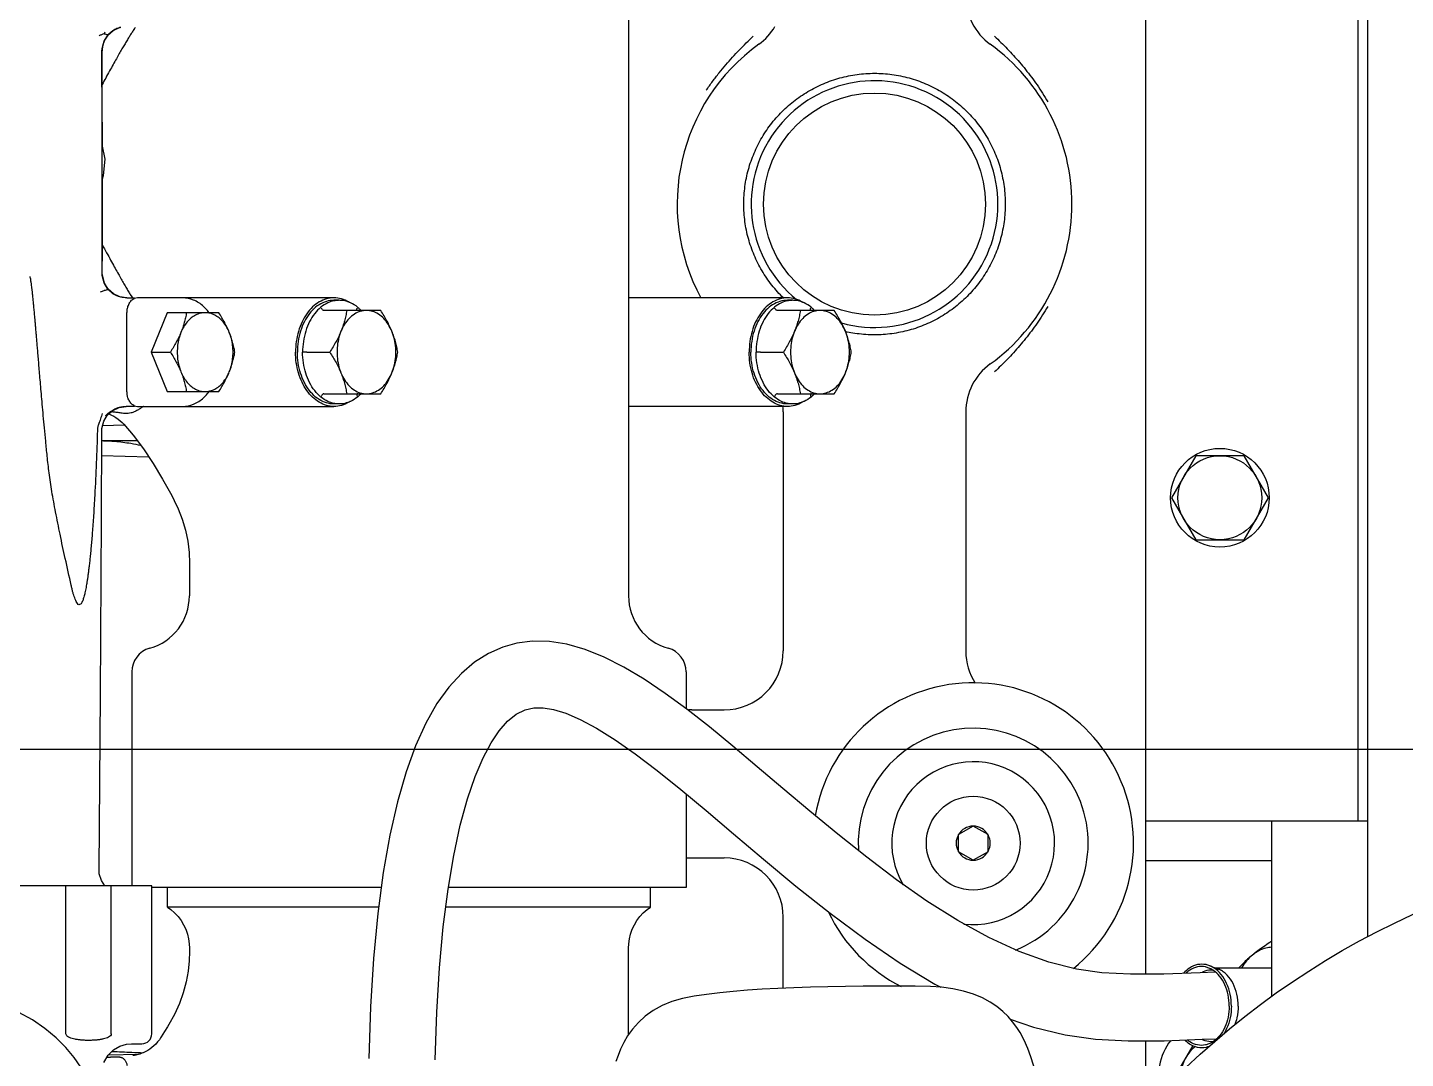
# Model space of a CAD drawing. Header units: millimetres. Extents: x 156850 to 204135, y 56350 to 74150.
# Drawn here: x 158248.3 to 158527.6, y 61619.4 to 61828.3 of the extents above; entities that cross this region are included whole.
import ezdxf

# ---------------------------------------------------------------- set-up
doc = ezdxf.new("R2010")
doc.units = ezdxf.units.MM
doc.header["$LTSCALE"] = 150
doc.layers.add('-----33 Equipment', color=5, linetype='Continuous')

# ---------------------------------------------------------------- blocks, each defined once
blk = doc.blocks.new('X-2F-PLAN$0$A$C73FA2420')
at = {"color": 0, "linetype": 'Continuous'}
for p, q in [((1900.08, 1164.77), (1900.08, 1239.57)), ((1870.08, 1182.17), (1900.08, 1182.17)), ((1865.37, 1171.27), (1865.37, 1173.13)), ((1865.92, 1167.47), (1865.76, 1173.61)), ((1870.08, 1172.97), (1900.08, 1172.97)), ((1986.98, 1165.36), (1987.22, 1174.94)), ((1990.23, 1167.67), (1990.23, 1174.93)), ((1993.43, 1170.27), (1993.32, 1174.75)), ((2023.75, 1174.77), (2024.25, 1174.79)), ((2023.79, 1174.82), (2024.24, 1174.84)), ((2024.24, 1174.79), (2024.25, 1174.79)), ((2024.25, 1174.79), (2024.6, 1174.79)), ((2024.6, 1174.79), (2025.04, 1174.79)), ((2043.18, 1174.84), (2044.04, 1174.53)), ((2044.04, 1174.53), (2047.36, 1174.21)), ((2047.36, 1174.21), (2050.31, 1174.84)), ((2049.42, 1174.78), (2049.41, 1174.78)), ((2049.44, 1174.78), (2049.86, 1174.78)), ((2069.22, 1174.82), (2069.74, 1174.8)), ((2069.23, 1174.86), (2069.74, 1174.83)), ((2069.74, 1174.8), (2071.24, 1174.4)), ((2071.24, 1174.4), (2072.48, 1173.63)), ((2072.48, 1173.63), (2073.41, 1172.57)), ((1997.02, 1171.38), (1997.23, 1169.93)), ((2019.24, 1169.86), (2019.45, 1171.26)), ((2019.45, 1171.26), (2020.06, 1172.54)), ((2019.65, 1171.83), (2019.77, 1172.09)), ((2073.41, 1172.57), (2074.01, 1171.29)), ((1868.08, 1168.9), (1868.08, 1166.77)), ((1943.42, 1168.84), (1900.08, 1168.84)), ((1997.23, 1168.27), (1997.23, 1169.96)), ((1997.23, 1167.67), (1997.23, 1127.84)), ((2000.23, 1169.79), (2016.23, 1169.79)), ((2019.23, 1169.85), (2019.23, 1168.25)), ((2019.23, 1127.84), (2019.23, 1167.67)), ((1870.08, 1164.77), (1900.08, 1164.77)), ((1899.73, 1118.26), (1899.73, 1164.77)), ((2008.23, 1164.9), (2000.23, 1161.64)), ((2008.23, 1164.9), (2008.23, 1160.99)), ((2016.23, 1161.64), (2008.23, 1164.9)), ((1895.79, 1118.79), (1895.79, 1161.59)), ((1895.79, 1161.59), (1899.73, 1161.59)), ((1978.14, 1160.21), (1978.14, 1160.21)), ((2000.23, 1161.64), (2000.23, 1151.19)), ((2016.23, 1151.19), (2016.23, 1161.64)), ((1887.48, 1157.13), (1886.78, 1157.13)), ((1965.47, 1157.14), (1958.83, 1157.14)), ((1967.62, 1157.22), (1965.47, 1157.14)), ((2008.23, 1133.31), (2008.23, 1128.68)), ((1999.8, 1129.87), (1999.8, 1118.35)), ((2016.67, 1118.35), (2016.67, 1129.87)), ((1997.73, 1126.78), (1997.73, 1127.84)), ((2018.73, 1126.78), (2018.73, 1127.84)), ((1895.79, 1063.69), (1895.79, 1105.17)), ((1899.73, 1056.44), (1899.73, 1104.66)), ((1948.46, 1093.62), (1948.46, 1093.62)), ((1935.75, 1089.08), (1935.75, 1089.08)), ((1869.95, 1068.14), (1887.48, 1068.14)), ((2128.73, 1068.14), (1958.83, 1068.14)), ((1997.23, 1035.91), (1997.23, 1068.14)), ((2019.23, 1035.91), (2019.23, 1068.14)), ((1895.79, 1063.69), (1899.73, 1063.69)), ((1918.67, 1056.44), (1899.73, 1056.44)), ((1943.42, 1056.44), (1935.94, 1056.44)), ((1905.73, 1055.28), (1905.73, 1048.78)), ((1935.73, 1055.28), (1935.73, 1048.78)), ((2008.23, 1041.38), (2008.23, 1036.76)), ((1879.35, 1036.78), (1893.73, 1036.78)), ((1996.12, 1036.78), (1947.73, 1036.78)), ((1999.8, 1037.94), (1999.8, 1026.43)), ((2016.67, 1026.43), (2016.67, 1037.94)), ((1997.73, 1034.85), (1997.73, 1035.91)), ((2018.73, 1034.85), (2018.73, 1035.91)), ((1905.27, 998.28), (1907, 1001.28)), ((1907, 1001.28), (1910.47, 1001.28)), ((1912.2, 998.28), (1910.47, 1001.28)), ((1907, 995.28), (1905.27, 998.28)), ((1910.47, 995.28), (1912.2, 998.28)), ((1996.12, 999.78), (1947.62, 999.78)), ((1907, 995.28), (1910.47, 995.28)), ((1870.35, 988.78), (1870.35, 988.78)), ((1854.98, 963.28), (1868.68, 963.28)), ((1882.18, 963.28), (2273.39, 963.28)), ((1905.23, 963.28), (1905.23, 937.78)), ((1913.23, 963.28), (1913.23, 918.28)), ((1868.7, 959.55), (1868.99, 951.78)), ((1978.73, 958.09), (1970.23, 953.19)), ((1987.23, 953.19), (1978.73, 958.09)), ((1867.75, 953.75), (1861.23, 957.52)), ((1970.23, 953.19), (1970.23, 943.37)), ((1987.23, 943.37), (1987.23, 953.19)), ((1868.99, 951.78), (1869.06, 949.04)), ((1882.56, 949.21), (1882.48, 952.29)), ((1883.89, 950.34), (1883.2, 948.58)), ((1883.48, 949.3), (1883.48, 938.55)), ((1970.23, 943.37), (1978.73, 938.46)), ((1978.73, 938.46), (1987.23, 943.37)), ((1877.65, 937.78), (1913.23, 937.78)), ((1913.23, 920.28), (2168.73, 920.28)), ((1889.73, 918.28), (2164.73, 918.28))]:
    blk.add_line(p, q, dxfattribs=at)
for points in [[(1862.26, 1178.46), (1863.33, 1179.13), (1865.29, 1180.53), (1867.3, 1182.2), (1869.28, 1184.17), (1871.18, 1186.44), (1872.92, 1188.96), (1874.43, 1191.69), (1875.68, 1194.56), (1876.63, 1197.52), (1877.29, 1200.53), (1877.66, 1203.56), (1877.74, 1206.58), (1877.53, 1209.63), (1877.04, 1212.69), (1876.25, 1215.7), (1875.19, 1218.6), (1873.9, 1221.34), (1872.4, 1223.89), (1870.75, 1226.23), (1869.01, 1228.32), (1867.24, 1230.14), (1865.62, 1231.6)], [(1864.26, 1174.47), (1865.74, 1173.63), (1866.84, 1172.53)], [(1900.08, 1174.28), (1901.15, 1174.97), (1902.51, 1175.4), (1903.34, 1175.46)], [(1903.34, 1175.46), (1938.78, 1175.18), (1974.42, 1174.98), (1992.26, 1174.92)], [(1992.26, 1174.92), (1992.77, 1174.89), (1994.27, 1174.49), (1995.5, 1173.71)], [(1995.71, 1173.47), (1995.65, 1173.32), (1995.46, 1172.9), (1995.24, 1172.47), (1994.98, 1172.04), (1994.67, 1171.6), (1994.33, 1171.17), (1993.94, 1170.75), (1993.62, 1170.44)], [(1995.5, 1173.71), (1996.42, 1172.65), (1997.02, 1171.38)], [(2019.78, 1172.11), (2020.08, 1172.63), (2021.02, 1173.68), (2022.29, 1174.45), (2023.79, 1174.82)], [(2020.06, 1172.54), (2020.99, 1173.6), (2022.24, 1174.38), (2023.75, 1174.77)], [(2024.24, 1174.84), (2032.21, 1174.83), (2054.48, 1174.84), (2069.23, 1174.86)], [(2025.04, 1174.79), (2025.27, 1174.79), (2025.49, 1174.79), (2025.93, 1174.79)], [(2025.93, 1174.79), (2026.15, 1174.79), (2026.59, 1174.79)], [(2026.59, 1174.79), (2026.82, 1174.78), (2027.26, 1174.78)], [(2027.26, 1174.78), (2027.48, 1174.78), (2027.71, 1174.78), (2028.15, 1174.78)], [(2028.15, 1174.78), (2028.38, 1174.78), (2028.83, 1174.78)], [(2028.83, 1174.78), (2029.05, 1174.78), (2029.27, 1174.78), (2029.72, 1174.78)], [(2029.72, 1174.78), (2029.95, 1174.78), (2030.4, 1174.78)], [(2030.4, 1174.78), (2030.63, 1174.78), (2030.85, 1174.78), (2031.3, 1174.77)], [(2031.3, 1174.77), (2031.53, 1174.77), (2031.98, 1174.77)], [(2031.98, 1174.77), (2032.21, 1174.77), (2032.44, 1174.77), (2032.9, 1174.77)], [(2032.9, 1174.77), (2033.12, 1174.77), (2033.58, 1174.77)], [(2033.58, 1174.77), (2033.81, 1174.77), (2034.04, 1174.77), (2034.5, 1174.77)], [(2034.5, 1174.77), (2034.73, 1174.77), (2034.96, 1174.77), (2035.42, 1174.77)], [(2035.42, 1174.77), (2035.65, 1174.77), (2035.88, 1174.77), (2036.34, 1174.77)], [(2036.34, 1174.77), (2036.57, 1174.77), (2037.03, 1174.77)], [(2037.03, 1174.77), (2037.27, 1174.77), (2037.5, 1174.77), (2037.96, 1174.77)], [(2037.96, 1174.77), (2038.2, 1174.77), (2038.43, 1174.77), (2038.89, 1174.77)], [(2038.89, 1174.77), (2039.13, 1174.77), (2039.36, 1174.77), (2039.83, 1174.77)], [(2039.83, 1174.77), (2040.06, 1174.77), (2040.3, 1174.77), (2040.53, 1174.77), (2041, 1174.77)], [(2041, 1174.77), (2041.24, 1174.77), (2041.48, 1174.77), (2041.95, 1174.77)], [(2041.95, 1174.77), (2042.18, 1174.77), (2042.42, 1174.77), (2042.89, 1174.77)], [(2042.89, 1174.77), (2043.13, 1174.77), (2043.37, 1174.77), (2043.61, 1174.77), (2044.09, 1174.77)], [(2049.86, 1174.78), (2050.1, 1174.78), (2050.34, 1174.78), (2050.59, 1174.78), (2050.83, 1174.78), (2051.32, 1174.78)], [(2051.32, 1174.78), (2051.56, 1174.78), (2051.81, 1174.78), (2052.05, 1174.78), (2052.3, 1174.78), (2052.79, 1174.78)], [(2052.79, 1174.78), (2053.04, 1174.78), (2053.28, 1174.78), (2053.53, 1174.78), (2053.77, 1174.78), (2054.27, 1174.78)], [(2054.27, 1174.78), (2054.51, 1174.78), (2054.76, 1174.78), (2055.01, 1174.79), (2055.26, 1174.79), (2055.51, 1174.79), (2056.01, 1174.79)], [(2056.01, 1174.79), (2056.26, 1174.79), (2056.51, 1174.79), (2056.76, 1174.79), (2057.02, 1174.79), (2057.27, 1174.79), (2057.53, 1174.79), (2058.05, 1174.79)], [(2058.05, 1174.79), (2058.31, 1174.79), (2058.57, 1174.79), (2058.84, 1174.79), (2059.1, 1174.79), (2059.37, 1174.8), (2059.64, 1174.8), (2060.18, 1174.8)], [(2060.18, 1174.8), (2060.46, 1174.8), (2060.73, 1174.8), (2061.01, 1174.8), (2061.29, 1174.8), (2061.58, 1174.8), (2061.86, 1174.8), (2062.15, 1174.8), (2062.44, 1174.8), (2063.04, 1174.81)], [(2063.04, 1174.81), (2063.36, 1174.81), (2063.69, 1174.81), (2064.03, 1174.81), (2064.38, 1174.81), (2064.73, 1174.81), (2065.09, 1174.81), (2065.45, 1174.81), (2065.81, 1174.81), (2066.17, 1174.81), (2066.54, 1174.82), (2067.26, 1174.82)], [(2067.26, 1174.82), (2067.63, 1174.82), (2067.99, 1174.82), (2069.22, 1174.82)], [(2069.74, 1174.83), (2071.25, 1174.43), (2072.48, 1173.66), (2073.42, 1172.6), (2073.86, 1171.76)], [(1866.84, 1172.53), (1867.6, 1171.23), (1868, 1169.87), (1868.08, 1168.89)], [(1993.62, 1170.44), (1991.42, 1168.57), (1988.63, 1166.46), (1985.65, 1164.47), (1982.5, 1162.57), (1979.15, 1160.73), (1978.14, 1160.21)], [(1869.27, 1162.98), (1868.9, 1163.23), (1868.44, 1163.59), (1868.02, 1163.97), (1867.65, 1164.36), (1867.31, 1164.76), (1867, 1165.17), (1866.74, 1165.59), (1866.5, 1166), (1866.3, 1166.41), (1866.14, 1166.81), (1866, 1167.19), (1865.9, 1167.52), (1865.83, 1167.8), (1865.78, 1168.02), (1865.74, 1168.22), (1865.71, 1168.37), (1865.7, 1168.47), (1865.69, 1168.54), (1865.69, 1168.58), (1865.69, 1168.58)], [(1872, 1161.29), (1871.54, 1161.56), (1870.53, 1162.18), (1869.48, 1162.85), (1869.27, 1162.98)], [(1886.78, 1157.13), (1884.9, 1157.2), (1882.79, 1157.42), (1880.62, 1157.82), (1878.42, 1158.4), (1876.22, 1159.18), (1874.02, 1160.17), (1872, 1161.29)], [(1895.79, 1161.59), (1895.28, 1160.89), (1894.61, 1160.13), (1893.87, 1159.44), (1893.05, 1158.84), (1892.19, 1158.31), (1891.27, 1157.88), (1890.31, 1157.55), (1889.33, 1157.31), (1888.33, 1157.17), (1887.48, 1157.13)], [(1978.14, 1160.21), (1976.49, 1159.42), (1974.36, 1158.6), (1972.15, 1157.96), (1969.9, 1157.49), (1967.62, 1157.22)], [(1948.46, 1093.62), (1947.19, 1096.5), (1945.41, 1099.33), (1943.13, 1102.02), (1940.34, 1104.56), (1937, 1106.96), (1933.05, 1109.21), (1928.44, 1111.3), (1923.15, 1113.23), (1917.12, 1114.97), (1910.33, 1116.52), (1902.77, 1117.86), (1894.45, 1118.97), (1885.38, 1119.84), (1875.56, 1120.45), (1865.11, 1120.8)], [(1864.85, 1107.3), (1874.45, 1106.99), (1883.48, 1106.44), (1891.8, 1105.68), (1899.4, 1104.71), (1906.26, 1103.56), (1912.37, 1102.24), (1917.7, 1100.79), (1922.24, 1099.23), (1926, 1097.63), (1929.04, 1096.01), (1931.49, 1094.35), (1933.42, 1092.65), (1934.84, 1090.89), (1935.75, 1089.08)], [(1939.09, 1060.7), (1941.95, 1064.95), (1944.41, 1069.07), (1946.44, 1073.07), (1947.99, 1076.92), (1949.04, 1080.62), (1949.6, 1084.18), (1949.66, 1087.58), (1949.26, 1090.76), (1948.46, 1093.62)], [(1935.75, 1089.08), (1936.15, 1087.33), (1936.16, 1085.45), (1935.81, 1083.32), (1935.06, 1080.85), (1933.82, 1077.95), (1932.03, 1074.6), (1929.69, 1070.86), (1926.81, 1066.77), (1923.44, 1062.33), (1919.6, 1057.56), (1915.33, 1052.43), (1910.61, 1046.86), (1905.46, 1040.77), (1900.02, 1034.21), (1894.54, 1027.3), (1889.26, 1020.2), (1884.41, 1013.07), (1880.18, 1006.07), (1879.54, 1004.86)], [(1879.68, 1006.92), (1879.73, 1010.05), (1879.77, 1013.49), (1879.77, 1017.02), (1879.75, 1020.6), (1879.71, 1024.19), (1879.63, 1027.75), (1879.54, 1031.24), (1879.43, 1034.63), (1879.31, 1037.89), (1879.16, 1041.02), (1878.95, 1044.02), (1878.7, 1046.9), (1878.4, 1049.66), (1878.07, 1052.31), (1877.72, 1054.83), (1877.26, 1057.18), (1876.62, 1059.36), (1875.8, 1061.35), (1874.81, 1063.15), (1873.67, 1064.75), (1872.41, 1066.15), (1871.06, 1067.34), (1869.68, 1068.33), (1868.32, 1069.12), (1867, 1069.76), (1865.73, 1070.27), (1864.5, 1070.68)], [(1887.48, 1068.14), (1888.33, 1068.1), (1889.33, 1067.96), (1890.31, 1067.72), (1891.27, 1067.39), (1892.19, 1066.96), (1893.05, 1066.43), (1893.87, 1065.83), (1894.61, 1065.14), (1895.28, 1064.38), (1895.79, 1063.69)], [(1882.45, 972.21), (1883.21, 977.32), (1884.64, 982.97), (1886.79, 988.95), (1889.62, 995.12), (1893.06, 1001.39), (1897, 1007.65), (1901.31, 1013.83), (1905.87, 1019.87), (1910.54, 1025.74), (1915.23, 1031.41), (1919.82, 1036.85), (1924.22, 1042.04), (1928.39, 1047), (1932.28, 1051.75), (1935.85, 1056.31), (1939.09, 1060.7)], [(1870.35, 988.78), (1871.4, 989.45), (1872.54, 990.29), (1873.61, 991.22), (1874.63, 992.27), (1875.6, 993.47), (1876.53, 994.84), (1877.38, 996.43), (1878.14, 998.24), (1878.76, 1000.23), (1879.23, 1002.39), (1879.53, 1004.68), (1879.68, 1006.92)], [(1852.05, 983.82), (1854.25, 984.12), (1856.38, 984.45), (1858.37, 984.8), (1860.24, 985.17), (1862.02, 985.58), (1863.74, 986.04), (1865.43, 986.57), (1867.11, 987.19), (1868.78, 987.94), (1870.35, 988.78)], [(1873.08, 990.76), (1871.47, 986.05), (1869.91, 979.64), (1869.01, 973.47)], [(1869.01, 973.47), (1868.65, 966.88), (1868.7, 959.55)], [(1882.48, 952.29), (1882.21, 959.67), (1882.15, 966.38), (1882.45, 972.21)]]:
    blk.add_lwpolyline(points, dxfattribs=at)
for centre, radius in [((2038.23, 1018.28), 22.5), ((1743.73, 841.29), 165.1), ((1908.73, 998.28), 9.5), ((1978.73, 948.28), 10), ((1978.73, 948.28), 8.5)]:
    blk.add_circle(centre, radius, dxfattribs=at)
for centre, radius, start, end in [((1943.42, 1163.84), 5, 15.5899, 90), ((1870.08, 1166.77), 2, 180, 270), ((1958.83, 1168.14), 11, 195.5899, 270), ((1958.83, 1057.14), 11, 90, 164.4101), ((1943.42, 1061.44), 5, 270, 344.4101), ((1920.73, 1055.28), 15, 175.5744, 180), ((1920.73, 1055.28), 15, 0, 3.2108), ((2038.23, 1018.28), 40, 35.9117, 118.3723), ((1893.73, 1048.78), 12, 270, 0), ((1947.73, 1048.78), 12, 180, 270), ((2038.23, 1018.28), 25, 164.454, 140.7462), ((2080.35, 1048.78), 12, 215.9117, 239.3426), ((1996.12, 1048.78), 12, 270, 275.3387), ((1908.73, 998.28), 32.5, 218.6923, 80.1725), ((1908.73, 998.28), 32.5, 115.4238, 153.3585), ((1908.73, 998.28), 23.3, 201.6493, 93.8386), ((1908.73, 998.28), 16.5, 173.4606, 120.7125), ((1908.73, 998.28), 3.45, 120.4082, 179.5918), ((1908.73, 998.28), 3.45, 60.4082, 119.5918), ((1908.73, 998.28), 3.45, 0.4082, 59.5918), ((1908.73, 998.28), 3.45, 180.4082, 239.5918), ((1908.73, 998.28), 3.45, 300.4082, 359.5918), ((1947.62, 987.78), 12, 90, 122.6796), ((1996.12, 987.78), 12, 35.9117, 90), ((2080.35, 987.78), 12, 90, 144.0883), ((1908.73, 998.28), 3.45, 240.4082, 299.5918), ((2038.23, 1018.28), 40, 215.9117, 324.0883), ((1861.23, 948.28), 12.5, 52.9281, 104.7266), ((1861.23, 948.28), 8, 38.0077, 82.8792)]:
    blk.add_arc(centre, radius, start, end, dxfattribs=at)
for points, start_tangent, end_tangent in [([(1961, 1181.1), (1966.39, 1182.3), (1971.32, 1183.35), (1975.85, 1184.25), (1980, 1185.02), (1983.78, 1185.57), (1987.16, 1185.96), (1990.16, 1186.27), (1992.87, 1186.53), (1995.36, 1186.75), (1997.68, 1186.96), (1999.79, 1187.14), (2001.71, 1187.31), (2003.48, 1187.46), (2005.11, 1187.6), (2006.6, 1187.72), (2007.98, 1187.84), (2009.25, 1187.94), (2010.41, 1188.04), (2011.47, 1188.13), (2012.44, 1188.22), (2013.32, 1188.29), (2014.12, 1188.36), (2014.84, 1188.42), (2015.51, 1188.48), (2016.12, 1188.54), (2016.69, 1188.59), (2017.22, 1188.64), (2017.72, 1188.69), (2018.21, 1188.73), (2018.68, 1188.78), (2019.13, 1188.83), (2019.57, 1188.87), (2019.97, 1188.91), (2020.33, 1188.95), (2020.67, 1188.99), (2021.24, 1189.06), (2021.72, 1189.12), (2022.11, 1189.17), (2022.44, 1189.22), (2022.85, 1189.28), (2023.21, 1189.35), (2023.53, 1189.42)], (0.9774, 0.211397), (0.970546, 0.240917)), ([(1870.08, 1172.97), (1869.68, 1173.16), (1869.42, 1173.53), (1869.22, 1174), (1869.05, 1174.57), (1868.99, 1174.88), (1868.93, 1175.21), (1868.88, 1175.56), (1868.84, 1175.92), (1868.81, 1176.28), (1868.78, 1176.66), (1868.77, 1177.04), (1868.76, 1177.42), (1868.76, 1177.8), (1868.77, 1178.18), (1868.79, 1178.56), (1868.81, 1178.93), (1868.85, 1179.3), (1868.89, 1179.65), (1868.94, 1179.99), (1869, 1180.31), (1869.14, 1180.91), (1869.33, 1181.42), (1869.56, 1181.83), (1870.08, 1182.17)], (-1, 0), (1, 0)), ([(1979.21, 1176.33), (1977.08, 1176.45), (1975.13, 1176.57), (1973.34, 1176.69), (1971.7, 1176.82), (1970.2, 1176.94), (1968.82, 1177.06), (1967.56, 1177.18), (1966.39, 1177.3), (1965.31, 1177.41), (1964.32, 1177.53), (1963.42, 1177.65), (1962.59, 1177.76), (1961.85, 1177.87), (1961.17, 1177.99), (1960.55, 1178.09), (1960, 1178.2), (1959.49, 1178.31), (1959.03, 1178.42), (1958.61, 1178.53), (1958.22, 1178.64), (1957.86, 1178.77), (1957.53, 1178.92), (1957.24, 1179.08), (1957.12, 1179.69)], (-0.998522, 0.054357), (0.707856, 0.706357)), ([(1957.12, 1179.69), (1957.48, 1179.96), (1957.93, 1180.19), (1958.43, 1180.39), (1958.98, 1180.58), (1959.59, 1180.76), (1960.26, 1180.93), (1961, 1181.1)], (0.707856, 0.706357), (0.9774, 0.211397)), ([(1992.35, 1175.79), (1985.77, 1176.02), (1979.21, 1176.33)], (-0.999538, 0.03039), (-0.998522, 0.054357)), ([(1993.74, 1175.5), (1993.03, 1175.71), (1992.35, 1175.79)], (-0.931692, 0.363248), (-0.99954, 0.030332)), ([(1865.36, 1173.84), (1865.36, 1173.7), (1865.36, 1173.54), (1865.37, 1173.39), (1865.37, 1173.25), (1865.37, 1173.13)], (0.01438, -0.999897), (-0.000729, -1)), ([(1989.3, 1166.93), (1989.69, 1168.99), (1990.1, 1172.27), (1990.22, 1174.58)], (0.213147, 0.97702), (0.024711, 0.999695)), ([(1994.23, 1175.32), (1993.74, 1175.5)], (-0.94621, 0.323554), (-0.933064, 0.359709)), ([(1995.81, 1174.8), (1995.25, 1174.99), (1994.71, 1175.16), (1994.23, 1175.32)], (-0.954791, 0.297276), (-0.946209, 0.323555)), ([(1995.37, 1174.12), (1995.59, 1173.89)], (0.704613, -0.709592), (0.673099, -0.739553)), ([(1995.59, 1173.89), (1996.36, 1172.87), (1996.98, 1171.55)], (0.673099, -0.739553), (0.306258, -0.951949)), ([(1995.81, 1170.52), (1995.94, 1171.39), (1996.05, 1172.2), (1996.15, 1172.95)], (0.147522, 0.989059), (0.120888, 0.992666)), ([(2029.94, 1174.78), (2029.59, 1174.59), (2027.96, 1173.7), (2026.51, 1172.9), (2025.22, 1172.19), (2024.06, 1171.54), (2023.02, 1170.95), (2022.08, 1170.41), (2021.21, 1169.9), (2020.41, 1169.42), (2019.74, 1169.02)], (-0.880219, -0.474568), (-0.850259, -0.526365)), ([(2020.48, 1175.13), (2020.58, 1174.78), (2020.7, 1174.41)], (0.244948, -0.969536), (0.326722, -0.94512)), ([(2020.87, 1173.58), (2020.81, 1174.01), (2020.7, 1174.44)], (0.540052, 0.841632), (-0.153468, 0.988154)), ([(2073.79, 1168.27), (2073.42, 1168.52), (2072.77, 1168.94), (2072.08, 1169.38), (2071.33, 1169.83), (2070.53, 1170.3), (2069.67, 1170.81), (2068.72, 1171.35), (2067.68, 1171.94), (2066.52, 1172.59), (2065.22, 1173.31), (2063.77, 1174.11), (2062.49, 1174.8)], (-0.823476, 0.56735), (-0.8797, 0.475529)), ([(2070.18, 1174.74), (2069.32, 1174.83)], (-0.982008, 0.188838), (-0.99985, 0.017323)), ([(2070.5, 1174.67), (2070.18, 1174.74)], (-0.967749, 0.251918), (-0.982008, 0.188838)), ([(2070.92, 1174.54), (2070.5, 1174.67)], (-0.942157, 0.335171), (-0.967749, 0.251918)), ([(2071.06, 1174.49), (2070.92, 1174.54)], (-0.931348, 0.36413), (-0.942157, 0.335171)), ([(2071.69, 1174.19), (2071.17, 1174.45), (2071.06, 1174.49)], (-0.871252, 0.490836), (-0.931348, 0.36413)), ([(2071.97, 1174.02), (2071.69, 1174.19)], (-0.837102, 0.547047), (-0.871252, 0.490836)), ([(2072.17, 1173.88), (2071.97, 1174.02)], (-0.80913, 0.587629), (-0.837102, 0.547047)), ([(2072.25, 1173.82), (2072.17, 1173.88)], (-0.79744, 0.603398), (-0.80913, 0.587629)), ([(2072.35, 1173.74), (2072.25, 1173.82)], (-0.781884, 0.623423), (-0.79744, 0.603398)), ([(2072.75, 1174.41), (2072.55, 1174.94), (2072.3, 1175.46)], (-0.325798, 0.945439), (-0.471977, 0.881611)), ([(2072.93, 1173.2), (2072.76, 1173.38), (2072.35, 1173.74)], (-0.672449, 0.740144), (-0.781884, 0.623423)), ([(2072.75, 1174.41), (2072.67, 1174.09), (2072.61, 1173.63)], (-0.21293, -0.977067), (0.312777, -0.949827)), ([(2072.63, 1173.58), (2072.81, 1173.39)], (0.703497, -0.710698), (0.672809, -0.739817)), ([(2073.09, 1174.29), (2072.75, 1174.41)], (-0.806512, 0.591218), (-0.955016, 0.296554)), ([(2072.81, 1173.39), (2073.51, 1172.44), (2073.85, 1171.76)], (0.672809, -0.739817), (0.381548, -0.924349)), ([(2073.17, 1172.92), (2072.93, 1173.2)], (-0.617554, 0.786528), (-0.672449, 0.740144)), ([(1865.37, 1171.27), (1865.34, 1171.05), (1865.27, 1170.83), (1865.15, 1170.62), (1864.99, 1170.42), (1864.78, 1170.23), (1864.55, 1170.07), (1864.28, 1169.94), (1863.99, 1169.84), (1863.69, 1169.77)], (-0.000729, -1), (-0.985443, -0.170009)), ([(1866.53, 1172.82), (1866.35, 1168.8), (1866.25, 1166.51)], (-0.044582, -0.999006), (-0.043224, -0.999065)), ([(1996.65, 1167.31), (1996.46, 1167.64), (1996.14, 1168.31), (1995.91, 1168.96), (1995.8, 1169.55), (1995.77, 1170.06), (1995.81, 1170.52)], (-0.523681, 0.851914), (0.147545, 0.989055)), ([(1996.98, 1171.55), (1997.03, 1171.4)], (0.306258, -0.951949), (0.279382, -0.96018)), ([(1997.03, 1171.4), (1997.08, 1171.21)], (0.279382, -0.96018), (0.244171, -0.969732)), ([(1997.08, 1171.21), (1997.13, 1170.97)], (0.244171, -0.969732), (0.199487, -0.9799)), ([(1997.13, 1170.97), (1997.23, 1170.18)], (0.199487, -0.9799), (0.043732, -0.999043)), ([(1997.23, 1170.18), (1997.23, 1169.96)], (0.043759, -0.999042), (-0.000001, -1)), ([(2019.23, 1169.85), (2019.28, 1170.53)], (0, 1), (0.139667, 0.990199)), ([(2019.28, 1170.53), (2019.43, 1171.21)], (0.139667, 0.990199), (0.275932, 0.961177)), ([(2019.43, 1171.21), (2019.65, 1171.83)], (0.275932, 0.961177), (0.399366, 0.916792)), ([(2073.28, 1172.77), (2073.17, 1172.92)], (-0.587959, 0.808891), (-0.617554, 0.786528)), ([(2073.36, 1172.66), (2073.28, 1172.77)], (-0.565889, 0.824482), (-0.587959, 0.808891)), ([(2073.81, 1171.85), (2073.36, 1172.66)], (-0.402514, 0.915414), (-0.565889, 0.824482)), ([(2073.98, 1171.41), (2073.84, 1171.78), (2073.81, 1171.85)], (-0.314414, 0.949286), (-0.402514, 0.915414)), ([(2073.85, 1171.76), (2074.05, 1171.18), (2074.08, 1171.06)], (0.381548, -0.924349), (0.243918, -0.969796)), ([(2074.01, 1171.33), (2073.98, 1171.41)], (-0.297054, 0.954861), (-0.314414, 0.949286)), ([(1997.36, 1168.27), (1997.23, 1167.67)], (-0.38786, -0.921719), (0, -1)), ([(1997.36, 1168.27), (1997.76, 1168.87)], (0.387865, 0.921716), (0.694998, 0.719012)), ([(1997.76, 1168.87), (1998.4, 1169.35), (1999.21, 1169.66)], (0.694998, 0.719012), (0.968616, 0.248562)), ([(1999.21, 1169.66), (1999.54, 1169.73), (1999.89, 1169.77), (2000.23, 1169.79)], (0.968616, 0.248564), (1, -0.000222)), ([(2016.23, 1169.79), (2016.59, 1169.77), (2016.95, 1169.73), (2017.29, 1169.65)], (1, 0.000331), (0.966394, -0.257066)), ([(2017.29, 1169.65), (2018.1, 1169.33), (2018.73, 1168.85), (2018.87, 1168.68)], (0.96652, -0.256592), (0.607808, -0.794084)), ([(2018.87, 1168.68), (2019.12, 1168.25)], (0.607808, -0.794084), (0.375694, -0.926744)), ([(2019.23, 1167.67), (2019.12, 1168.25)], (0, 1), (-0.375406, 0.92686)), ([(2019.66, 1168.97), (2019.23, 1168.7)], (-0.849326, -0.527869), (-0.843637, -0.536914)), ([(2019.72, 1169), (2019.66, 1168.97)], (-0.849979, -0.526816), (-0.849326, -0.527869)), ([(2019.74, 1169.02), (2019.72, 1169)], (-0.850259, -0.526365), (-0.849979, -0.526816)), ([(2074.02, 1168.11), (2073.79, 1168.27)], (-0.816915, 0.576758), (-0.823476, 0.56735)), ([(1996.83, 1167.03), (1996.65, 1167.31)], (-0.551456, 0.834204), (-0.523681, 0.851914)), ([(1997.23, 1166.45), (1997.21, 1166.49), (1996.83, 1167.03)], (-0.588456, 0.808529), (-0.551456, 0.834204)), ([(2008.23, 1160.99), (2007.21, 1160.36), (2006.21, 1159.79), (2005.22, 1159.29), (2004.23, 1158.85)], (-0.84076, -0.541408), (-0.92582, -0.377964)), ([(2012.23, 1158.85), (2010.97, 1159.27), (2009.62, 1159.52), (2008.23, 1159.61), (2006.84, 1159.52), (2005.5, 1159.27), (2004.23, 1158.85)], (-0.92582, 0.377964), (-0.92582, -0.377964)), ([(2012.23, 1158.85), (2011.25, 1159.29), (2010.26, 1159.79), (2009.25, 1160.36), (2008.23, 1160.99)], (-0.92582, 0.377964), (-0.84076, 0.541408)), ([(1997.23, 1158.48), (1997.68, 1156.29), (1998.98, 1154.27), (1999.83, 1153.46)], (0, -1), (0.766761, -0.641932)), ([(2004.23, 1158.85), (2003.25, 1158.48), (2002.26, 1158.18), (2001.25, 1157.92), (2000.23, 1157.72)], (-0.92582, -0.377964), (-0.985438, -0.170033)), ([(2004.23, 1158.85), (2003.1, 1158.29), (2002.11, 1157.59), (2001.31, 1156.78), (2000.72, 1155.89), (2000.35, 1154.93), (2000.23, 1153.95)], (-0.92582, -0.377964), (0, -1)), ([(2016.23, 1153.95), (2016.11, 1154.93), (2015.75, 1155.89), (2015.16, 1156.78), (2014.36, 1157.59), (2013.38, 1158.29), (2012.23, 1158.85)], (0, 1), (-0.92582, 0.377964)), ([(2016.23, 1157.72), (2015.21, 1157.92), (2014.21, 1158.18), (2013.22, 1158.48), (2012.23, 1158.85)], (-0.985438, 0.170033), (-0.92582, 0.377964)), ([(2016.64, 1153.46), (2017.49, 1154.27), (2018.79, 1156.29), (2019.23, 1158.48)], (0.766761, 0.641932), (0, 1)), ([(1999.83, 1153.46), (2000.18, 1153.18)], (0.766761, -0.641932), (0.796285, -0.604921)), ([(2000.23, 1153.95), (2000.36, 1152.97), (2000.72, 1152.02), (2001.31, 1151.12), (2002.11, 1150.32), (2003.09, 1149.62), (2004.23, 1149.05)], (0, -1), (0.92582, -0.377964)), ([(2012.23, 1149.05), (2013.37, 1149.62), (2014.36, 1150.31), (2015.16, 1151.12), (2015.75, 1152.02), (2016.11, 1152.97), (2016.23, 1153.95)], (0.92582, 0.377964), (0, 1)), ([(2016.29, 1153.18), (2016.64, 1153.46)], (0.796285, 0.604921), (0.766761, 0.641932)), ([(2000.23, 1151.19), (2001.25, 1150.56), (2002.26, 1149.99), (2003.25, 1149.49), (2004.23, 1149.05)], (0.84076, -0.541408), (0.92582, -0.377964)), ([(2012.23, 1149.05), (2013.22, 1149.49), (2014.21, 1149.99), (2015.21, 1150.56), (2016.23, 1151.19)], (0.92582, 0.377964), (0.84076, 0.541408)), ([(2004.23, 1149.05), (2005.22, 1148.68), (2006.21, 1148.38), (2007.21, 1148.13), (2008.23, 1147.93)], (0.92582, -0.377964), (0.985438, -0.170033)), ([(2004.23, 1149.05), (2005.5, 1148.64), (2006.85, 1148.38), (2008.23, 1148.3), (2009.62, 1148.38), (2010.97, 1148.64), (2012.23, 1149.05)], (0.92582, -0.377964), (0.92582, 0.377964)), ([(2008.23, 1147.93), (2009.25, 1148.13), (2010.26, 1148.38), (2011.25, 1148.68), (2012.23, 1149.05)], (0.985438, 0.170033), (0.92582, 0.377964)), ([(1997.23, 1127.84), (1997.45, 1129.36), (1998.07, 1130.81), (1999.09, 1132.16), (2000.46, 1133.34), (2002.12, 1134.31), (2004.02, 1135.02), (2006.09, 1135.47), (2008.23, 1135.62)], (0, 1), (1, 0)), ([(1997.73, 1127.84), (1997.79, 1128.61), (1998.25, 1130.13), (1999.14, 1131.55), (2000.43, 1132.81), (2002.06, 1133.84), (2003.96, 1134.62), (2006.05, 1135.1), (2008.23, 1135.26)], (0, 1), (1, 0)), ([(1997.83, 1127.8), (1998.25, 1129.07), (1999.14, 1130.49), (2000.43, 1131.75), (2002.06, 1132.78), (2003.96, 1133.56), (2006.05, 1134.04), (2008.23, 1134.2)], (0.1942, 0.980962), (1, 0)), ([(2019.23, 1127.84), (2019.02, 1129.36), (2018.4, 1130.81), (2017.38, 1132.16), (2016.01, 1133.34), (2014.35, 1134.31), (2012.44, 1135.02), (2010.38, 1135.47), (2008.23, 1135.62)], (0, 1), (-1, 0)), ([(2018.73, 1127.84), (2018.68, 1128.61), (2018.22, 1130.13), (2017.33, 1131.55), (2016.04, 1132.81), (2014.41, 1133.84), (2012.5, 1134.62), (2010.42, 1135.1), (2008.23, 1135.26)], (0, 1), (-1, 0)), ([(2018.63, 1127.8), (2018.22, 1129.07), (2017.33, 1130.49), (2016.04, 1131.75), (2014.41, 1132.78), (2012.5, 1133.56), (2010.42, 1134.04), (2008.23, 1134.2)], (-0.1942, 0.980962), (-1, 0)), ([(2008.23, 1133.31), (2008.23, 1133.49), (2008.23, 1133.7), (2008.23, 1133.9), (2008.23, 1134.07)], (0, 1), (0, 1)), ([(1999.8, 1129.87), (1999.76, 1130.03), (1999.64, 1130.19), (1999.48, 1130.33), (1999.3, 1130.42)], (0, 1), (-0.92582, 0.377964)), ([(2008.23, 1128.68), (2007.17, 1128.02), (2006.11, 1127.42), (2005.06, 1126.88), (2004.02, 1126.43)], (-0.84076, -0.541408), (-0.92582, -0.377964)), ([(2012.45, 1126.43), (2011.41, 1126.88), (2010.36, 1127.42), (2009.3, 1128.02), (2008.23, 1128.68)], (-0.92582, 0.377964), (-0.84076, 0.541408)), ([(2016.67, 1129.87), (2016.71, 1130.03), (2016.83, 1130.19), (2016.99, 1130.33), (2017.17, 1130.42)], (0, 1), (0.92582, 0.377964)), ([(1998.16, 1124.71), (1998.07, 1124.86), (1997.45, 1126.32), (1997.23, 1127.84)], (-0.527024, 0.84985), (0, 1)), ([(1997.73, 1126.78), (1997.79, 1127.55), (1997.83, 1127.8)], (0, 1), (0.1942, 0.980962)), ([(1998.15, 1124.71), (1997.79, 1126), (1997.73, 1126.78)], (-0.378535, 0.925587), (0, 1)), ([(2004.02, 1126.43), (2002.6, 1125.7), (2001.41, 1124.77), (2000.53, 1123.69), (1999.98, 1122.5), (1999.8, 1121.26)], (-0.92582, -0.377964), (0, -1)), ([(2004.02, 1126.43), (2002.98, 1126.04), (2001.93, 1125.71), (2000.87, 1125.45), (1999.8, 1125.24)], (-0.92582, -0.377964), (-0.985438, -0.170033)), ([(2012.45, 1126.43), (2010.84, 1126.93), (2009.12, 1127.19), (2007.35, 1127.19), (2005.63, 1126.93), (2004.02, 1126.43)], (-0.92582, 0.377964), (-0.92582, -0.377964)), ([(2016.67, 1121.26), (2016.48, 1122.5), (2015.94, 1123.69), (2015.06, 1124.77), (2013.88, 1125.69), (2012.45, 1126.43)], (0, 1), (-0.92582, 0.377964)), ([(2016.67, 1125.24), (2015.6, 1125.45), (2014.54, 1125.71), (2013.49, 1126.04), (2012.45, 1126.43)], (-0.985438, 0.170033), (-0.92582, 0.377964)), ([(2018.31, 1124.71), (2018.4, 1124.86), (2019.02, 1126.32), (2019.23, 1127.84)], (0.527024, 0.84985), (0, 1)), ([(2018.32, 1124.71), (2018.68, 1126), (2018.73, 1126.78)], (0.378535, 0.925587), (0, 1)), ([(2018.73, 1126.78), (2018.68, 1127.55), (2018.63, 1127.8)], (0, 1), (-0.1942, 0.980962)), ([(1999.18, 1123.01), (1999.14, 1123.06), (1998.25, 1124.48), (1998.15, 1124.71)], (-0.639571, 0.768732), (-0.378535, 0.925587)), ([(1999.35, 1122.82), (1999.18, 1123.01)], (-0.664574, 0.747223), (-0.639571, 0.768732)), ([(1999.48, 1123.18), (1999.3, 1123.13)], (-0.989806, -0.142419), (-0.92582, -0.377964)), ([(1999.77, 1122.39), (1999.35, 1122.82)], (-0.719955, 0.694021), (-0.664574, 0.747223)), ([(1999.68, 1123.16), (1999.64, 1123.18), (1999.48, 1123.18)], (-0.926496, 0.376304), (-0.989806, -0.142419)), ([(1999.8, 1122.98), (1999.76, 1123.11), (1999.68, 1123.16)], (0, 1), (-0.926496, 0.376304)), ([(2016.67, 1122.98), (2016.71, 1123.11), (2016.79, 1123.16)], (0, 1), (0.926936, 0.375219)), ([(2016.7, 1122.39), (2017.12, 1122.82)], (0.719955, 0.694021), (0.664539, 0.747253)), ([(2016.79, 1123.16), (2016.83, 1123.18), (2016.99, 1123.18)], (0.926936, 0.375219), (0.989806, -0.142419)), ([(2016.99, 1123.18), (2017.17, 1123.13)], (0.989806, -0.142419), (0.92582, -0.377964)), ([(2017.12, 1122.82), (2017.28, 1123.01)], (0.664539, 0.747253), (0.639571, 0.768732)), ([(2017.28, 1123.01), (2017.33, 1123.06), (2018.22, 1124.48), (2018.32, 1124.71)], (0.639571, 0.768732), (0.378535, 0.925587)), ([(1999.8, 1121.26), (1999.99, 1120.02), (2000.53, 1118.84), (2001.41, 1117.76), (2002.59, 1116.83), (2004.02, 1116.1)], (0, -1), (0.92582, -0.377964)), ([(2012.45, 1116.1), (2013.87, 1116.83), (2015.06, 1117.76), (2015.94, 1118.84), (2016.48, 1120.03), (2016.67, 1121.26)], (0.92582, 0.377964), (0, 1)), ([(1999.8, 1118.35), (2000.87, 1117.69), (2001.93, 1117.09), (2002.98, 1116.56), (2004.02, 1116.1)], (0.84076, -0.541408), (0.92582, -0.377964)), ([(2012.45, 1116.1), (2013.49, 1116.56), (2014.54, 1117.09), (2015.6, 1117.69), (2016.67, 1118.35)], (0.92582, 0.377964), (0.84076, 0.541408)), ([(2004.02, 1116.1), (2005.06, 1115.71), (2006.11, 1115.38), (2007.17, 1115.12), (2008.23, 1114.91)], (0.92582, -0.377964), (0.985438, -0.170033)), ([(2004.02, 1116.1), (2005.63, 1115.59), (2007.35, 1115.33), (2009.12, 1115.33), (2010.84, 1115.59), (2012.45, 1116.1)], (0.92582, -0.377964), (0.92582, 0.377964)), ([(2008.23, 1114.91), (2009.3, 1115.12), (2010.36, 1115.38), (2011.41, 1115.71), (2012.45, 1116.1)], (0.985438, 0.170033), (0.92582, 0.377964)), ([(2061.3, 1052.38), (2063.1, 1051.1), (2064.81, 1049.78), (2066.44, 1048.43), (2067.99, 1047.06), (2069.47, 1045.67), (2070.89, 1044.27), (2072.25, 1042.86)], (0.826591, -0.562803), (0.6861, -0.727508)), ([(2019.23, 1036.75), (2020.46, 1037.93), (2021.81, 1039.07), (2023.24, 1040.13), (2024.73, 1041.08), (2026.28, 1041.93), (2027.89, 1042.67), (2029.54, 1043.31), (2031.23, 1043.84), (2032.96, 1044.25), (2034.7, 1044.54), (2036.46, 1044.72), (2038.23, 1044.78)], (0.697032, 0.71704), (1, 0)), ([(2038.23, 1044.78), (2040, 1044.72), (2041.77, 1044.54), (2043.51, 1044.25), (2045.24, 1043.84), (2046.93, 1043.31), (2048.58, 1042.67), (2050.19, 1041.93), (2051.74, 1041.08), (2053.23, 1040.13), (2054.66, 1039.07), (2056.01, 1037.93), (2057.28, 1036.7), (2058.47, 1035.39), (2059.57, 1034), (2060.57, 1032.54), (2061.47, 1031.01), (2062.27, 1029.43), (2062.96, 1027.8), (2063.54, 1026.13), (2064.01, 1024.42), (2064.36, 1022.69), (2064.6, 1020.93), (2064.72, 1019.16), (2064.72, 1017.39), (2064.6, 1015.63), (2064.36, 1013.87), (2064.01, 1012.13), (2063.54, 1010.43), (2062.96, 1008.75), (2062.27, 1007.12), (2061.47, 1005.54), (2060.57, 1004.02), (2059.57, 1002.56), (2058.47, 1001.17), (2057.28, 999.86), (2056.01, 998.62), (2054.66, 997.48), (2053.23, 996.43), (2051.74, 995.48), (2050.19, 994.63), (2048.58, 993.88), (2046.93, 993.24), (2045.24, 992.72), (2043.51, 992.31), (2041.77, 992.01), (2040, 991.84), (2038.23, 991.78)], (1, 0), (-1, 0.000003)), ([(1997.23, 1035.91), (1997.45, 1037.43), (1998.07, 1038.89), (1999.09, 1040.24), (2000.46, 1041.41), (2002.12, 1042.38), (2004.02, 1043.1), (2006.09, 1043.54), (2008.23, 1043.69)], (0, 1), (1, 0)), ([(1997.73, 1035.91), (1997.79, 1036.69), (1998.25, 1038.21), (1999.14, 1039.63), (2000.43, 1040.88), (2002.06, 1041.92), (2003.96, 1042.7), (2006.05, 1043.18), (2008.23, 1043.34)], (0, 1), (1, 0)), ([(1997.83, 1035.88), (1998.25, 1037.15), (1999.14, 1038.57), (2000.43, 1039.82), (2002.06, 1040.86), (2003.96, 1041.64), (2006.05, 1042.12), (2008.23, 1042.28)], (0.1942, 0.980962), (1, 0)), ([(2019.23, 1035.91), (2019.02, 1037.43), (2018.4, 1038.89), (2017.38, 1040.24), (2016.01, 1041.41), (2014.35, 1042.38), (2012.44, 1043.1), (2010.38, 1043.54), (2008.23, 1043.69)], (0, 1), (-1, 0)), ([(2018.73, 1035.91), (2018.68, 1036.69), (2018.22, 1038.21), (2017.33, 1039.63), (2016.04, 1040.88), (2014.41, 1041.92), (2012.5, 1042.7), (2010.42, 1043.18), (2008.23, 1043.34)], (0, 1), (-1, 0)), ([(2018.63, 1035.88), (2018.22, 1037.15), (2017.33, 1038.57), (2016.04, 1039.82), (2014.41, 1040.86), (2012.5, 1041.64), (2010.42, 1042.12), (2008.23, 1042.28)], (-0.1942, 0.980962), (-1, 0)), ([(2008.23, 1041.38), (2008.23, 1041.57), (2008.23, 1041.78), (2008.23, 1041.98), (2008.23, 1042.15)], (0, 1), (0, 1)), ([(1999.8, 1037.94), (1999.76, 1038.11), (1999.64, 1038.27), (1999.48, 1038.4), (1999.3, 1038.5)], (0, 1), (-0.92582, 0.377964)), ([(2008.23, 1036.76), (2007.17, 1036.1), (2006.11, 1035.49), (2005.06, 1034.96), (2004.02, 1034.5)], (-0.84076, -0.541408), (-0.92582, -0.377964)), ([(2012.45, 1034.5), (2011.41, 1034.96), (2010.36, 1035.49), (2009.3, 1036.1), (2008.23, 1036.76)], (-0.92582, 0.377964), (-0.84076, 0.541408)), ([(2016.67, 1037.94), (2016.71, 1038.11), (2016.83, 1038.27), (2016.99, 1038.4), (2017.17, 1038.5)], (0, 1), (0.92582, 0.377964)), ([(1998.16, 1032.79), (1998.07, 1032.94), (1997.45, 1034.4), (1997.23, 1035.91)], (-0.527024, 0.84985), (0, 1)), ([(1997.73, 1034.85), (1997.79, 1035.63), (1997.83, 1035.88)], (0, 1), (0.1942, 0.980962)), ([(1998.15, 1032.79), (1997.79, 1034.08), (1997.73, 1034.85)], (-0.378535, 0.925587), (0, 1)), ([(2004.02, 1034.5), (2002.6, 1033.77), (2001.41, 1032.84), (2000.53, 1031.76), (1999.98, 1030.57), (1999.8, 1029.34)], (-0.92582, -0.377964), (0, -1)), ([(2004.02, 1034.5), (2002.98, 1034.11), (2001.93, 1033.79), (2000.87, 1033.52), (1999.8, 1033.31)], (-0.92582, -0.377964), (-0.985438, -0.170033)), ([(2012.45, 1034.5), (2010.84, 1035.01), (2009.12, 1035.27), (2007.35, 1035.27), (2005.63, 1035.01), (2004.02, 1034.5)], (-0.92582, 0.377964), (-0.92582, -0.377964)), ([(2016.67, 1029.34), (2016.48, 1030.58), (2015.94, 1031.76), (2015.06, 1032.84), (2013.88, 1033.77), (2012.45, 1034.5)], (0, 1), (-0.92582, 0.377964)), ([(2016.67, 1033.31), (2015.6, 1033.52), (2014.54, 1033.79), (2013.49, 1034.11), (2012.45, 1034.5)], (-0.985438, 0.170033), (-0.92582, 0.377964)), ([(2018.31, 1032.79), (2018.4, 1032.94), (2019.02, 1034.4), (2019.23, 1035.91)], (0.527024, 0.84985), (0, 1)), ([(2018.32, 1032.79), (2018.68, 1034.08), (2018.73, 1034.85)], (0.378535, 0.925587), (0, 1)), ([(2018.73, 1034.85), (2018.68, 1035.63), (2018.63, 1035.88)], (0, 1), (-0.1942, 0.980962)), ([(1999.18, 1031.09), (1999.14, 1031.14), (1998.25, 1032.56), (1998.15, 1032.79)], (-0.639571, 0.768732), (-0.378535, 0.925587)), ([(1999.35, 1030.9), (1999.18, 1031.09)], (-0.664574, 0.747223), (-0.639571, 0.768732)), ([(1999.48, 1031.26), (1999.3, 1031.21)], (-0.989806, -0.142419), (-0.92582, -0.377964)), ([(1999.77, 1030.46), (1999.35, 1030.9)], (-0.719955, 0.694021), (-0.664574, 0.747223)), ([(1999.68, 1031.24), (1999.64, 1031.25), (1999.48, 1031.26)], (-0.926496, 0.376304), (-0.989806, -0.142419)), ([(1999.8, 1031.06), (1999.76, 1031.18), (1999.68, 1031.24)], (0, 1), (-0.926496, 0.376304)), ([(2016.67, 1031.06), (2016.71, 1031.18), (2016.79, 1031.24)], (0, 1), (0.926936, 0.375219)), ([(2016.7, 1030.46), (2017.12, 1030.9)], (0.719955, 0.694021), (0.664539, 0.747253)), ([(2016.79, 1031.24), (2016.83, 1031.25), (2016.99, 1031.26)], (0.926936, 0.375219), (0.989806, -0.142419)), ([(2016.99, 1031.26), (2017.17, 1031.21)], (0.989806, -0.142419), (0.92582, -0.377964)), ([(2017.12, 1030.9), (2017.28, 1031.09)], (0.664539, 0.747253), (0.639571, 0.768732)), ([(2017.28, 1031.09), (2017.33, 1031.14), (2018.22, 1032.56), (2018.32, 1032.79)], (0.639571, 0.768732), (0.378535, 0.925587)), ([(1999.8, 1029.34), (1999.99, 1028.1), (2000.53, 1026.91), (2001.41, 1025.83), (2002.59, 1024.91), (2004.02, 1024.17)], (0, -1), (0.92582, -0.377964)), ([(2012.45, 1024.17), (2013.87, 1024.9), (2015.06, 1025.83), (2015.94, 1026.91), (2016.48, 1028.1), (2016.67, 1029.34)], (0.92582, 0.377964), (0, 1)), ([(1999.8, 1026.43), (2000.87, 1025.77), (2001.93, 1025.17), (2002.98, 1024.63), (2004.02, 1024.17)], (0.84076, -0.541408), (0.92582, -0.377964)), ([(2012.45, 1024.17), (2013.49, 1024.63), (2014.54, 1025.17), (2015.6, 1025.77), (2016.67, 1026.43)], (0.92582, 0.377964), (0.84076, 0.541408)), ([(2004.02, 1024.17), (2005.06, 1023.78), (2006.11, 1023.46), (2007.17, 1023.19), (2008.23, 1022.99)], (0.92582, -0.377964), (0.985438, -0.170033)), ([(2004.02, 1024.17), (2005.63, 1023.67), (2007.35, 1023.41), (2009.12, 1023.41), (2010.84, 1023.67), (2012.45, 1024.17)], (0.92582, -0.377964), (0.92582, 0.377964)), ([(2008.23, 1022.99), (2009.3, 1023.19), (2010.36, 1023.46), (2011.41, 1023.78), (2012.45, 1024.17)], (0.985438, 0.170033), (0.92582, 0.377964)), ([(2038.23, 991.78), (2036.46, 991.84), (2034.7, 992.01), (2032.96, 992.31), (2031.23, 992.72), (2029.54, 993.24), (2027.89, 993.88), (2026.28, 994.63), (2024.73, 995.48), (2023.24, 996.43), (2021.81, 997.48), (2020.46, 998.62), (2019.19, 999.85), (2018, 1001.17), (2016.9, 1002.56), (2015.9, 1004.02), (2014.99, 1005.54), (2014.2, 1007.12), (2013.5, 1008.75), (2012.92, 1010.43), (2012.46, 1012.13), (2012.1, 1013.87), (2011.87, 1015.63), (2011.75, 1017.39), (2011.75, 1019.16), (2011.87, 1020.93), (2012.1, 1022.69), (2012.39, 1024.16)], (-1, 0.000003), (0.221887, 0.975072)), ([(2017.51, 983.16), (2015.77, 984.22), (2014.11, 985.33), (2012.51, 986.48), (2010.98, 987.67), (2009.52, 988.88), (2008.12, 990.12), (2006.77, 991.38), (2005.47, 992.66), (2004.22, 993.98)], (-0.864194, 0.503158), (-0.680538, 0.732713)), ([(2072.25, 993.98), (2071, 992.67), (2069.71, 991.38), (2068.36, 990.13), (2066.97, 988.89), (2065.51, 987.68), (2063.98, 986.49), (2062.38, 985.34), (2060.7, 984.23), (2058.95, 983.16)], (-0.680673, -0.732587), (-0.864329, -0.502927)), ([(1867.54, 950.44), (1867.35, 951.09), (1867.35, 952.79), (1868.03, 954.43), (1868.81, 955.38)], (-0.345284, 0.938498), (0.705188, 0.70902)), ([(1883.89, 950.34), (1884.11, 951.09), (1884.11, 952.79), (1883.43, 954.43), (1882.38, 955.65)], (0.366668, 0.930352), (-0.744186, 0.667972)), ([(1883.42, 950.52), (1883.64, 951.23), (1883.64, 952.84), (1883, 954.38), (1882.43, 955.11)], (0.366668, 0.930352), (-0.676394, 0.73654)), ([(1868.04, 950.52), (1867.83, 951.23), (1867.83, 952.84), (1868.47, 954.38), (1868.83, 954.86)], (-0.366668, 0.930352), (0.633698, 0.773581)), ([(1868.57, 949.55), (1868.47, 949.69), (1868.04, 950.52)], (-0.569891, 0.82172), (-0.366668, 0.930352)), ([(1868.49, 950.09), (1868.84, 951.68), (1868.91, 951.83)], (0, 1), (0.451955, 0.892041)), ([(1868.53, 949.55), (1868.49, 950.09)], (-0.150621, 0.988592), (0, 1)), ([(1875.73, 946.39), (1873.48, 946.62), (1871.42, 947.29), (1869.7, 948.34), (1868.57, 949.55)], (-1, 0), (-0.569891, 0.82172)), ([(1868.91, 951.83), (1868.95, 951.89)], (0.451955, 0.892041), (0.468416, 0.883508)), ([(1875.73, 945.96), (1878.12, 946.2), (1880.31, 946.91), (1882.13, 948.02), (1883.43, 949.46), (1883.89, 950.34)], (1, 0), (0.366668, 0.930352)), ([(1875.73, 946.39), (1877.98, 946.62), (1880.05, 947.29), (1881.77, 948.34), (1882.9, 949.55)], (1, 0), (0.569891, 0.82172)), ([(1882.98, 950.09), (1882.63, 951.68), (1882.52, 951.88)], (0, 1), (-0.465841, 0.884868)), ([(1882.9, 949.55), (1883, 949.69), (1883.42, 950.52)], (0.569891, 0.82172), (0.366668, 0.930352)), ([(1882.94, 949.55), (1882.98, 950.09)], (0.150621, 0.988592), (0, 1)), ([(1875.73, 945.96), (1873.35, 946.2), (1871.16, 946.91), (1870.02, 947.53)], (-1, 0), (-0.839635, 0.54315)), ([(1875.73, 944.57), (1878.13, 944.84), (1880.29, 945.61), (1882, 946.83), (1882.67, 947.6)], (1, 0), (0.576383, 0.81718)), ([(1882.67, 947.6), (1883.1, 948.35), (1883.2, 948.58)], (0.576383, 0.81718), (0.363736, 0.931502)), ([(1875.73, 944.57), (1873.34, 944.84), (1871.83, 945.32)], (-1, 0), (-0.924116, 0.382111)), ([(1886.05, 941.69), (1885.2, 942.68), (1884.36, 943.57), (1883.5, 944.38), (1883.48, 944.4)], (-0.632456, 0.774597), (-0.742633, 0.669699)), ([(1886.04, 941.7), (1884.85, 942.9), (1883.49, 943.87)], (-0.632456, 0.774597), (-0.854953, 0.518706)), ([(1887.63, 937.78), (1887.46, 938.95), (1886.92, 940.37), (1886.04, 941.7)], (-0.049717, 0.998763), (-0.632456, 0.774597)), ([(1888.83, 937.78), (1888.59, 938.15), (1887.73, 939.43), (1886.89, 940.61), (1886.05, 941.69)], (-0.537087, 0.843527), (-0.632456, 0.774597)), ([(1883.48, 938.55), (1883.41, 937.77)], (0, -1), (-0.167743, -0.985831))]:
    blk.add_spline(points, degree=3, dxfattribs=dict(at, start_tangent=start_tangent, end_tangent=end_tangent))
blk = doc.blocks.new('X-2F-PLAN$0$zw$C47F')
at = {"layer": '-----33 Equipment'}
blk.add_line((4825.86, 2236.3), (4825.86, 1136.3), dxfattribs=at)
blk.add_blockref('X-2F-PLAN$0$A$C73FA2420', (2898.05, 848.02), dxfattribs=at)

msp = doc.modelspace()

# ---------------------------------------------------------------- block references
at = {"layer": '-----33 Equipment', "rotation": 90.00000000000001}
msp.add_blockref('X-2F-PLAN$0$zw$C47F', (160286.3, 56856.22), dxfattribs=at)

doc.saveas('drawing.dxf')
